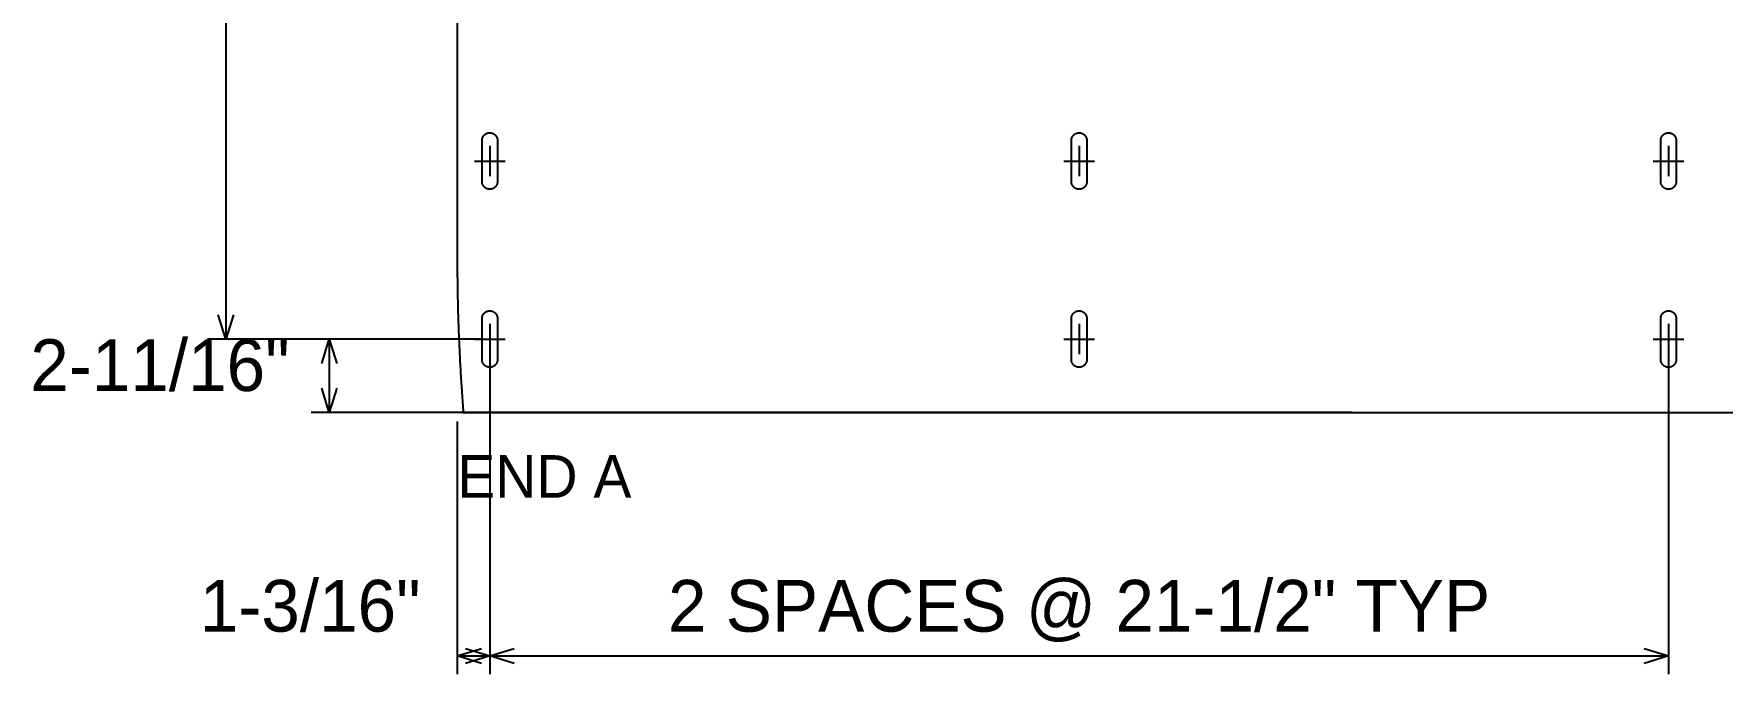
# Model space of a CAD drawing. Header units: inches. Extents: x 4 to 268, y 4 to 172.
# Drawn here: x 143.9 to 205.5, y 68.9 to 92.3 of the extents above; entities that cross this region are included whole.
import ezdxf
from ezdxf.enums import TextEntityAlignment as Align

# ---------------------------------------------------------------- set-up
doc = ezdxf.new("R2010")
doc.units = ezdxf.units.IN
doc.header["$MEASUREMENT"] = 0

msp = doc.modelspace()

# ---------------------------------------------------------------- linework, layer by layer
at = {"layer": 'ANNOTATION'}
for p, q in [((150.934, 133.111), (150.934, 81.111)), ((160.566, 88.167), (160.566, 87.056)), ((182.066, 88.167), (182.066, 87.056)), ((203.566, 88.167), (203.566, 87.056)), ((160.01, 87.611), (161.122, 87.611)), ((181.51, 87.611), (182.622, 87.611)), ((203.01, 87.611), (204.122, 87.611)), ((150.934, 81.111), (150.656, 82)), ((151.212, 82), (150.934, 81.111)), ((160.566, 81.667), (160.566, 80.556)), ((182.066, 81.667), (182.066, 80.556)), ((203.566, 81.667), (203.566, 80.556)), ((160.233, 81.111), (150.267, 81.111)), ((160.233, 81.111), (154.045, 81.111)), ((154.434, 80.222), (154.712, 81.111)), ((154.712, 81.111), (154.712, 78.43)), ((154.712, 81.111), (154.99, 80.222)), ((160.01, 81.111), (161.122, 81.111)), ((160.566, 80.778), (160.566, 68.874)), ((160.566, 80.778), (160.566, 68.874)), ((181.51, 81.111), (182.622, 81.111)), ((203.01, 81.111), (204.122, 81.111)), ((203.566, 80.778), (203.566, 68.874)), ((154.712, 78.43), (154.434, 79.318)), ((154.99, 79.318), (154.712, 78.43)), ((192, 78.43), (154.045, 78.43)), ((192.333, 78.43), (227.733, 78.43)), ((159.378, 78.096), (159.378, 68.874)), ((159.378, 69.541), (160.267, 69.819)), ((159.677, 69.819), (160.566, 69.541)), ((160.566, 69.541), (161.455, 69.819)), ((202.677, 69.819), (203.566, 69.541)), ((159.378, 69.541), (160.566, 69.541)), ((160.267, 69.263), (159.378, 69.541)), ((160.566, 69.541), (159.677, 69.263)), ((160.566, 69.541), (203.566, 69.541)), ((161.455, 69.263), (160.566, 69.541)), ((203.566, 69.541), (202.677, 69.263))]:
    msp.add_line(p, q, dxfattribs=at)
at = {"layer": 'OUTLINE'}
for p, q in [((159.378, 130.111), (159.378, 84.111)), ((160.285, 88.382), (160.286, 88.389)), ((160.285, 88.375), (160.285, 88.382)), ((160.285, 88.368), (160.285, 88.375)), ((160.285, 88.361), (160.285, 88.368)), ((160.285, 86.861), (160.285, 88.361)), ((160.286, 88.389), (160.287, 88.396)), ((160.287, 88.396), (160.288, 88.402)), ((160.288, 88.402), (160.289, 88.409)), ((160.289, 88.409), (160.29, 88.416)), ((160.29, 88.416), (160.292, 88.423)), ((160.292, 88.423), (160.293, 88.429)), ((160.293, 88.429), (160.295, 88.436)), ((160.295, 88.436), (160.297, 88.443)), ((160.297, 88.443), (160.299, 88.449)), ((160.299, 88.449), (160.301, 88.456)), ((160.301, 88.456), (160.304, 88.462)), ((160.304, 88.462), (160.306, 88.469)), ((160.306, 88.469), (160.309, 88.475)), ((160.309, 88.475), (160.312, 88.481)), ((160.312, 88.481), (160.315, 88.488)), ((160.315, 88.488), (160.318, 88.494)), ((160.318, 88.494), (160.321, 88.5)), ((160.321, 88.5), (160.325, 88.506)), ((160.325, 88.506), (160.328, 88.512)), ((160.328, 88.512), (160.332, 88.517)), ((160.332, 88.517), (160.336, 88.523)), ((160.336, 88.523), (160.34, 88.529)), ((160.34, 88.529), (160.344, 88.534)), ((160.344, 88.534), (160.349, 88.54)), ((160.349, 88.54), (160.353, 88.545)), ((160.353, 88.545), (160.358, 88.55)), ((160.358, 88.55), (160.362, 88.555)), ((160.362, 88.555), (160.367, 88.56)), ((160.367, 88.56), (160.372, 88.565)), ((160.372, 88.565), (160.377, 88.57)), ((160.377, 88.57), (160.382, 88.574)), ((160.382, 88.574), (160.388, 88.579)), ((160.388, 88.579), (160.393, 88.583)), ((160.393, 88.583), (160.398, 88.587)), ((160.398, 88.587), (160.404, 88.591)), ((160.404, 88.591), (160.41, 88.595)), ((160.41, 88.595), (160.416, 88.599)), ((160.416, 88.599), (160.421, 88.602)), ((160.421, 88.602), (160.427, 88.606)), ((160.427, 88.606), (160.433, 88.609)), ((160.433, 88.609), (160.44, 88.612)), ((160.44, 88.612), (160.446, 88.615)), ((160.446, 88.615), (160.452, 88.618)), ((160.452, 88.618), (160.458, 88.621)), ((160.458, 88.621), (160.465, 88.624)), ((160.465, 88.624), (160.471, 88.626)), ((160.471, 88.626), (160.478, 88.628)), ((160.478, 88.628), (160.484, 88.63)), ((160.484, 88.63), (160.491, 88.632)), ((160.491, 88.632), (160.498, 88.634)), ((160.498, 88.634), (160.504, 88.636)), ((160.504, 88.636), (160.511, 88.637)), ((160.511, 88.637), (160.518, 88.638)), ((160.518, 88.638), (160.525, 88.639)), ((160.525, 88.639), (160.532, 88.64)), ((160.532, 88.64), (160.538, 88.641)), ((160.538, 88.641), (160.545, 88.642)), ((160.545, 88.642), (160.552, 88.642)), ((160.552, 88.642), (160.559, 88.642)), ((160.559, 88.642), (160.566, 88.642)), ((160.566, 88.642), (160.573, 88.642)), ((160.573, 88.642), (160.58, 88.642)), ((160.58, 88.642), (160.587, 88.642)), ((160.587, 88.642), (160.594, 88.641)), ((160.594, 88.641), (160.6, 88.64)), ((160.6, 88.64), (160.607, 88.639)), ((160.607, 88.639), (160.614, 88.638)), ((160.614, 88.638), (160.621, 88.637)), ((160.621, 88.637), (160.628, 88.636)), ((160.628, 88.636), (160.634, 88.634)), ((160.634, 88.634), (160.641, 88.632)), ((160.641, 88.632), (160.648, 88.63)), ((160.648, 88.63), (160.654, 88.628)), ((160.654, 88.628), (160.661, 88.626)), ((160.661, 88.626), (160.667, 88.624)), ((160.667, 88.624), (160.674, 88.621)), ((160.674, 88.621), (160.68, 88.618)), ((160.68, 88.618), (160.686, 88.615)), ((160.686, 88.615), (160.692, 88.612)), ((160.692, 88.612), (160.699, 88.609)), ((160.699, 88.609), (160.705, 88.606)), ((160.705, 88.606), (160.711, 88.602)), ((160.711, 88.602), (160.716, 88.599)), ((160.716, 88.599), (160.722, 88.595)), ((160.722, 88.595), (160.728, 88.591)), ((160.728, 88.591), (160.734, 88.587)), ((160.734, 88.587), (160.739, 88.583)), ((160.739, 88.583), (160.744, 88.579)), ((160.744, 88.579), (160.75, 88.574)), ((160.75, 88.574), (160.755, 88.57)), ((160.755, 88.57), (160.76, 88.565)), ((160.76, 88.565), (160.765, 88.56)), ((160.765, 88.56), (160.77, 88.555)), ((160.77, 88.555), (160.774, 88.55)), ((160.774, 88.55), (160.779, 88.545)), ((160.779, 88.545), (160.783, 88.54)), ((160.783, 88.54), (160.788, 88.534)), ((160.788, 88.534), (160.792, 88.529)), ((160.792, 88.529), (160.796, 88.523)), ((160.796, 88.523), (160.8, 88.517)), ((160.8, 88.517), (160.804, 88.512)), ((160.804, 88.512), (160.807, 88.506)), ((160.807, 88.506), (160.811, 88.5)), ((160.811, 88.5), (160.814, 88.494)), ((160.814, 88.494), (160.817, 88.488)), ((160.817, 88.488), (160.82, 88.481)), ((160.82, 88.481), (160.823, 88.475)), ((160.823, 88.475), (160.826, 88.469)), ((160.826, 88.469), (160.828, 88.462)), ((160.828, 88.462), (160.831, 88.456)), ((160.831, 88.456), (160.833, 88.449)), ((160.833, 88.449), (160.835, 88.443)), ((160.835, 88.443), (160.837, 88.436)), ((160.837, 88.436), (160.839, 88.429)), ((160.839, 88.429), (160.84, 88.423)), ((160.84, 88.423), (160.842, 88.416)), ((160.842, 88.416), (160.843, 88.409)), ((160.843, 88.409), (160.844, 88.402)), ((160.844, 88.402), (160.845, 88.396)), ((160.845, 88.396), (160.846, 88.389)), ((160.846, 88.389), (160.846, 88.382)), ((160.846, 88.382), (160.847, 88.375)), ((160.847, 88.375), (160.847, 88.368)), ((160.847, 88.368), (160.847, 88.361)), ((160.847, 88.361), (160.847, 86.861)), ((181.785, 88.382), (181.786, 88.389)), ((181.785, 88.375), (181.785, 88.382)), ((181.785, 88.368), (181.785, 88.375)), ((181.785, 88.361), (181.785, 88.368)), ((181.785, 86.861), (181.785, 88.361)), ((181.786, 88.389), (181.787, 88.396)), ((181.787, 88.396), (181.788, 88.402)), ((181.788, 88.402), (181.789, 88.409)), ((181.789, 88.409), (181.79, 88.416)), ((181.79, 88.416), (181.792, 88.423)), ((181.792, 88.423), (181.793, 88.429)), ((181.793, 88.429), (181.795, 88.436)), ((181.795, 88.436), (181.797, 88.443)), ((181.797, 88.443), (181.799, 88.449)), ((181.799, 88.449), (181.801, 88.456)), ((181.801, 88.456), (181.804, 88.462)), ((181.804, 88.462), (181.806, 88.469)), ((181.806, 88.469), (181.809, 88.475)), ((181.809, 88.475), (181.812, 88.481)), ((181.812, 88.481), (181.815, 88.488)), ((181.815, 88.488), (181.818, 88.494)), ((181.818, 88.494), (181.821, 88.5)), ((181.821, 88.5), (181.825, 88.506)), ((181.825, 88.506), (181.828, 88.512)), ((181.828, 88.512), (181.832, 88.517)), ((181.832, 88.517), (181.836, 88.523)), ((181.836, 88.523), (181.84, 88.529)), ((181.84, 88.529), (181.844, 88.534)), ((181.844, 88.534), (181.849, 88.54)), ((181.849, 88.54), (181.853, 88.545)), ((181.853, 88.545), (181.858, 88.55)), ((181.858, 88.55), (181.862, 88.555)), ((181.862, 88.555), (181.867, 88.56)), ((181.867, 88.56), (181.872, 88.565)), ((181.872, 88.565), (181.877, 88.57)), ((181.877, 88.57), (181.882, 88.574)), ((181.882, 88.574), (181.888, 88.579)), ((181.888, 88.579), (181.893, 88.583)), ((181.893, 88.583), (181.898, 88.587)), ((181.898, 88.587), (181.904, 88.591)), ((181.904, 88.591), (181.91, 88.595)), ((181.91, 88.595), (181.916, 88.599)), ((181.916, 88.599), (181.921, 88.602)), ((181.921, 88.602), (181.927, 88.606)), ((181.927, 88.606), (181.933, 88.609)), ((181.933, 88.609), (181.94, 88.612)), ((181.94, 88.612), (181.946, 88.615)), ((181.946, 88.615), (181.952, 88.618)), ((181.952, 88.618), (181.958, 88.621)), ((181.958, 88.621), (181.965, 88.624)), ((181.965, 88.624), (181.971, 88.626)), ((181.971, 88.626), (181.978, 88.628)), ((181.978, 88.628), (181.984, 88.63)), ((181.984, 88.63), (181.991, 88.632)), ((181.991, 88.632), (181.998, 88.634)), ((181.998, 88.634), (182.004, 88.636)), ((182.004, 88.636), (182.011, 88.637)), ((182.011, 88.637), (182.018, 88.638)), ((182.018, 88.638), (182.025, 88.639)), ((182.025, 88.639), (182.032, 88.64)), ((182.032, 88.64), (182.038, 88.641)), ((182.038, 88.641), (182.045, 88.642)), ((182.045, 88.642), (182.052, 88.642)), ((182.052, 88.642), (182.059, 88.642)), ((182.059, 88.642), (182.066, 88.642)), ((182.066, 88.642), (182.073, 88.642)), ((182.073, 88.642), (182.08, 88.642)), ((182.08, 88.642), (182.087, 88.642)), ((182.087, 88.642), (182.094, 88.641)), ((182.094, 88.641), (182.1, 88.64)), ((182.1, 88.64), (182.107, 88.639)), ((182.107, 88.639), (182.114, 88.638)), ((182.114, 88.638), (182.121, 88.637)), ((182.121, 88.637), (182.128, 88.636)), ((182.128, 88.636), (182.134, 88.634)), ((182.134, 88.634), (182.141, 88.632)), ((182.141, 88.632), (182.148, 88.63)), ((182.148, 88.63), (182.154, 88.628)), ((182.154, 88.628), (182.161, 88.626)), ((182.161, 88.626), (182.167, 88.624)), ((182.167, 88.624), (182.174, 88.621)), ((182.174, 88.621), (182.18, 88.618)), ((182.18, 88.618), (182.186, 88.615)), ((182.186, 88.615), (182.192, 88.612)), ((182.192, 88.612), (182.199, 88.609)), ((182.199, 88.609), (182.205, 88.606)), ((182.205, 88.606), (182.211, 88.602)), ((182.211, 88.602), (182.216, 88.599)), ((182.216, 88.599), (182.222, 88.595)), ((182.222, 88.595), (182.228, 88.591)), ((182.228, 88.591), (182.234, 88.587)), ((182.234, 88.587), (182.239, 88.583)), ((182.239, 88.583), (182.244, 88.579)), ((182.244, 88.579), (182.25, 88.574)), ((182.25, 88.574), (182.255, 88.57)), ((182.255, 88.57), (182.26, 88.565)), ((182.26, 88.565), (182.265, 88.56)), ((182.265, 88.56), (182.27, 88.555)), ((182.27, 88.555), (182.274, 88.55)), ((182.274, 88.55), (182.279, 88.545)), ((182.279, 88.545), (182.283, 88.54)), ((182.283, 88.54), (182.288, 88.534)), ((182.288, 88.534), (182.292, 88.529)), ((182.292, 88.529), (182.296, 88.523)), ((182.296, 88.523), (182.3, 88.517)), ((182.3, 88.517), (182.304, 88.512)), ((182.304, 88.512), (182.307, 88.506)), ((182.307, 88.506), (182.311, 88.5)), ((182.311, 88.5), (182.314, 88.494)), ((182.314, 88.494), (182.317, 88.488)), ((182.317, 88.488), (182.32, 88.481)), ((182.32, 88.481), (182.323, 88.475)), ((182.323, 88.475), (182.326, 88.469)), ((182.326, 88.469), (182.328, 88.462)), ((182.328, 88.462), (182.331, 88.456)), ((182.331, 88.456), (182.333, 88.449)), ((182.333, 88.449), (182.335, 88.443)), ((182.335, 88.443), (182.337, 88.436)), ((182.337, 88.436), (182.339, 88.429)), ((182.339, 88.429), (182.34, 88.423)), ((182.34, 88.423), (182.342, 88.416)), ((182.342, 88.416), (182.343, 88.409)), ((182.343, 88.409), (182.344, 88.402)), ((182.344, 88.402), (182.345, 88.396)), ((182.345, 88.396), (182.346, 88.389)), ((182.346, 88.389), (182.346, 88.382)), ((182.346, 88.382), (182.347, 88.375)), ((182.347, 88.375), (182.347, 88.368)), ((182.347, 88.368), (182.347, 88.361)), ((182.347, 88.361), (182.347, 86.861)), ((203.285, 88.382), (203.286, 88.389)), ((203.285, 88.375), (203.285, 88.382)), ((203.285, 88.368), (203.285, 88.375)), ((203.285, 88.361), (203.285, 88.368)), ((203.285, 86.861), (203.285, 88.361)), ((203.286, 88.389), (203.287, 88.396)), ((203.287, 88.396), (203.288, 88.402)), ((203.288, 88.402), (203.289, 88.409)), ((203.289, 88.409), (203.29, 88.416)), ((203.29, 88.416), (203.292, 88.423)), ((203.292, 88.423), (203.293, 88.429)), ((203.293, 88.429), (203.295, 88.436)), ((203.295, 88.436), (203.297, 88.443)), ((203.297, 88.443), (203.299, 88.449)), ((203.299, 88.449), (203.301, 88.456)), ((203.301, 88.456), (203.304, 88.462)), ((203.304, 88.462), (203.306, 88.469)), ((203.306, 88.469), (203.309, 88.475)), ((203.309, 88.475), (203.312, 88.481)), ((203.312, 88.481), (203.315, 88.488)), ((203.315, 88.488), (203.318, 88.494)), ((203.318, 88.494), (203.321, 88.5)), ((203.321, 88.5), (203.325, 88.506)), ((203.325, 88.506), (203.328, 88.512)), ((203.328, 88.512), (203.332, 88.517)), ((203.332, 88.517), (203.336, 88.523)), ((203.336, 88.523), (203.34, 88.529)), ((203.34, 88.529), (203.344, 88.534)), ((203.344, 88.534), (203.349, 88.54)), ((203.349, 88.54), (203.353, 88.545)), ((203.353, 88.545), (203.358, 88.55)), ((203.358, 88.55), (203.362, 88.555)), ((203.362, 88.555), (203.367, 88.56)), ((203.367, 88.56), (203.372, 88.565)), ((203.372, 88.565), (203.377, 88.57)), ((203.377, 88.57), (203.382, 88.574)), ((203.382, 88.574), (203.388, 88.579)), ((203.388, 88.579), (203.393, 88.583)), ((203.393, 88.583), (203.398, 88.587)), ((203.398, 88.587), (203.404, 88.591)), ((203.404, 88.591), (203.41, 88.595)), ((203.41, 88.595), (203.416, 88.599)), ((203.416, 88.599), (203.421, 88.602)), ((203.421, 88.602), (203.427, 88.606)), ((203.427, 88.606), (203.433, 88.609)), ((203.433, 88.609), (203.44, 88.612)), ((203.44, 88.612), (203.446, 88.615)), ((203.446, 88.615), (203.452, 88.618)), ((203.452, 88.618), (203.458, 88.621)), ((203.458, 88.621), (203.465, 88.624)), ((203.465, 88.624), (203.471, 88.626)), ((203.471, 88.626), (203.478, 88.628)), ((203.478, 88.628), (203.484, 88.63)), ((203.484, 88.63), (203.491, 88.632)), ((203.491, 88.632), (203.498, 88.634)), ((203.498, 88.634), (203.504, 88.636)), ((203.504, 88.636), (203.511, 88.637)), ((203.511, 88.637), (203.518, 88.638)), ((203.518, 88.638), (203.525, 88.639)), ((203.525, 88.639), (203.532, 88.64)), ((203.532, 88.64), (203.538, 88.641)), ((203.538, 88.641), (203.545, 88.642)), ((203.545, 88.642), (203.552, 88.642)), ((203.552, 88.642), (203.559, 88.642)), ((203.559, 88.642), (203.566, 88.642)), ((203.566, 88.642), (203.573, 88.642)), ((203.573, 88.642), (203.58, 88.642)), ((203.58, 88.642), (203.587, 88.642)), ((203.587, 88.642), (203.594, 88.641)), ((203.594, 88.641), (203.6, 88.64)), ((203.6, 88.64), (203.607, 88.639)), ((203.607, 88.639), (203.614, 88.638)), ((203.614, 88.638), (203.621, 88.637)), ((203.621, 88.637), (203.628, 88.636)), ((203.628, 88.636), (203.634, 88.634)), ((203.634, 88.634), (203.641, 88.632)), ((203.641, 88.632), (203.648, 88.63)), ((203.648, 88.63), (203.654, 88.628)), ((203.654, 88.628), (203.661, 88.626)), ((203.661, 88.626), (203.667, 88.624)), ((203.667, 88.624), (203.674, 88.621)), ((203.674, 88.621), (203.68, 88.618)), ((203.68, 88.618), (203.686, 88.615)), ((203.686, 88.615), (203.692, 88.612)), ((203.692, 88.612), (203.699, 88.609)), ((203.699, 88.609), (203.705, 88.606)), ((203.705, 88.606), (203.711, 88.602)), ((203.711, 88.602), (203.716, 88.599)), ((203.716, 88.599), (203.722, 88.595)), ((203.722, 88.595), (203.728, 88.591)), ((203.728, 88.591), (203.734, 88.587)), ((203.734, 88.587), (203.739, 88.583)), ((203.739, 88.583), (203.744, 88.579)), ((203.744, 88.579), (203.75, 88.574)), ((203.75, 88.574), (203.755, 88.57)), ((203.755, 88.57), (203.76, 88.565)), ((203.76, 88.565), (203.765, 88.56)), ((203.765, 88.56), (203.77, 88.555)), ((203.77, 88.555), (203.774, 88.55)), ((203.774, 88.55), (203.779, 88.545)), ((203.779, 88.545), (203.783, 88.54)), ((203.783, 88.54), (203.788, 88.534)), ((203.788, 88.534), (203.792, 88.529)), ((203.792, 88.529), (203.796, 88.523)), ((203.796, 88.523), (203.8, 88.517)), ((203.8, 88.517), (203.804, 88.512)), ((203.804, 88.512), (203.807, 88.506)), ((203.807, 88.506), (203.811, 88.5)), ((203.811, 88.5), (203.814, 88.494)), ((203.814, 88.494), (203.817, 88.488)), ((203.817, 88.488), (203.82, 88.481)), ((203.82, 88.481), (203.823, 88.475)), ((203.823, 88.475), (203.826, 88.469)), ((203.826, 88.469), (203.828, 88.462)), ((203.828, 88.462), (203.831, 88.456)), ((203.831, 88.456), (203.833, 88.449)), ((203.833, 88.449), (203.835, 88.443)), ((203.835, 88.443), (203.837, 88.436)), ((203.837, 88.436), (203.839, 88.429)), ((203.839, 88.429), (203.84, 88.423)), ((203.84, 88.423), (203.842, 88.416)), ((203.842, 88.416), (203.843, 88.409)), ((203.843, 88.409), (203.844, 88.402)), ((203.844, 88.402), (203.845, 88.396)), ((203.845, 88.396), (203.846, 88.389)), ((203.846, 88.389), (203.846, 88.382)), ((203.846, 88.382), (203.847, 88.375)), ((203.847, 88.375), (203.847, 88.368)), ((203.847, 88.368), (203.847, 88.361)), ((203.847, 88.361), (203.847, 86.861)), ((160.285, 86.847), (160.285, 86.861)), ((160.847, 86.861), (160.847, 86.847)), ((181.785, 86.847), (181.785, 86.861)), ((182.347, 86.861), (182.347, 86.847)), ((203.285, 86.847), (203.285, 86.861)), ((203.847, 86.861), (203.847, 86.847)), ((160.286, 86.834), (160.285, 86.847)), ((160.288, 86.82), (160.286, 86.834)), ((160.29, 86.806), (160.288, 86.82)), ((160.293, 86.793), (160.29, 86.806)), ((160.297, 86.779), (160.293, 86.793)), ((160.301, 86.766), (160.297, 86.779)), ((160.306, 86.753), (160.301, 86.766)), ((160.312, 86.741), (160.306, 86.753)), ((160.318, 86.729), (160.312, 86.741)), ((160.325, 86.717), (160.318, 86.729)), ((160.332, 86.705), (160.325, 86.717)), ((160.34, 86.694), (160.332, 86.705)), ((160.349, 86.683), (160.34, 86.694)), ((160.358, 86.672), (160.349, 86.683)), ((160.367, 86.662), (160.358, 86.672)), ((160.377, 86.653), (160.367, 86.662)), ((160.388, 86.644), (160.377, 86.653)), ((160.398, 86.635), (160.388, 86.644)), ((160.41, 86.627), (160.398, 86.635)), ((160.421, 86.62), (160.41, 86.627)), ((160.433, 86.613), (160.421, 86.62)), ((160.446, 86.607), (160.433, 86.613)), ((160.458, 86.601), (160.446, 86.607)), ((160.471, 86.596), (160.458, 86.601)), ((160.484, 86.592), (160.471, 86.596)), ((160.498, 86.588), (160.484, 86.592)), ((160.511, 86.585), (160.498, 86.588)), ((160.525, 86.583), (160.511, 86.585)), ((160.538, 86.581), (160.525, 86.583)), ((160.552, 86.58), (160.538, 86.581)), ((160.566, 86.58), (160.552, 86.58)), ((160.58, 86.58), (160.566, 86.58)), ((160.594, 86.581), (160.58, 86.58)), ((160.607, 86.583), (160.594, 86.581)), ((160.621, 86.585), (160.607, 86.583)), ((160.634, 86.588), (160.621, 86.585)), ((160.648, 86.592), (160.634, 86.588)), ((160.661, 86.596), (160.648, 86.592)), ((160.674, 86.601), (160.661, 86.596)), ((160.686, 86.607), (160.674, 86.601)), ((160.699, 86.613), (160.686, 86.607)), ((160.711, 86.62), (160.699, 86.613)), ((160.722, 86.627), (160.711, 86.62)), ((160.734, 86.635), (160.722, 86.627)), ((160.744, 86.644), (160.734, 86.635)), ((160.755, 86.653), (160.744, 86.644)), ((160.765, 86.662), (160.755, 86.653)), ((160.774, 86.672), (160.765, 86.662)), ((160.783, 86.683), (160.774, 86.672)), ((160.792, 86.694), (160.783, 86.683)), ((160.8, 86.705), (160.792, 86.694)), ((160.807, 86.717), (160.8, 86.705)), ((160.814, 86.729), (160.807, 86.717)), ((160.82, 86.741), (160.814, 86.729)), ((160.826, 86.753), (160.82, 86.741)), ((160.831, 86.766), (160.826, 86.753)), ((160.835, 86.779), (160.831, 86.766)), ((160.839, 86.793), (160.835, 86.779)), ((160.842, 86.806), (160.839, 86.793)), ((160.844, 86.82), (160.842, 86.806)), ((160.846, 86.834), (160.844, 86.82)), ((160.847, 86.847), (160.846, 86.834)), ((181.786, 86.834), (181.785, 86.847)), ((181.788, 86.82), (181.786, 86.834)), ((181.79, 86.806), (181.788, 86.82)), ((181.793, 86.793), (181.79, 86.806)), ((181.797, 86.779), (181.793, 86.793)), ((181.801, 86.766), (181.797, 86.779)), ((181.806, 86.753), (181.801, 86.766)), ((181.812, 86.741), (181.806, 86.753)), ((181.818, 86.729), (181.812, 86.741)), ((181.825, 86.717), (181.818, 86.729)), ((181.832, 86.705), (181.825, 86.717)), ((181.84, 86.694), (181.832, 86.705)), ((181.849, 86.683), (181.84, 86.694)), ((181.858, 86.672), (181.849, 86.683)), ((181.867, 86.662), (181.858, 86.672)), ((181.877, 86.653), (181.867, 86.662)), ((181.888, 86.644), (181.877, 86.653)), ((181.898, 86.635), (181.888, 86.644)), ((181.91, 86.627), (181.898, 86.635)), ((181.921, 86.62), (181.91, 86.627)), ((181.933, 86.613), (181.921, 86.62)), ((181.946, 86.607), (181.933, 86.613)), ((181.958, 86.601), (181.946, 86.607)), ((181.971, 86.596), (181.958, 86.601)), ((181.984, 86.592), (181.971, 86.596)), ((181.998, 86.588), (181.984, 86.592)), ((182.011, 86.585), (181.998, 86.588)), ((182.025, 86.583), (182.011, 86.585)), ((182.038, 86.581), (182.025, 86.583)), ((182.052, 86.58), (182.038, 86.581)), ((182.066, 86.58), (182.052, 86.58)), ((182.08, 86.58), (182.066, 86.58)), ((182.094, 86.581), (182.08, 86.58)), ((182.107, 86.583), (182.094, 86.581)), ((182.121, 86.585), (182.107, 86.583)), ((182.134, 86.588), (182.121, 86.585)), ((182.148, 86.592), (182.134, 86.588)), ((182.161, 86.596), (182.148, 86.592)), ((182.174, 86.601), (182.161, 86.596)), ((182.186, 86.607), (182.174, 86.601)), ((182.199, 86.613), (182.186, 86.607)), ((182.211, 86.62), (182.199, 86.613)), ((182.222, 86.627), (182.211, 86.62)), ((182.234, 86.635), (182.222, 86.627)), ((182.244, 86.644), (182.234, 86.635)), ((182.255, 86.653), (182.244, 86.644)), ((182.265, 86.662), (182.255, 86.653)), ((182.274, 86.672), (182.265, 86.662)), ((182.283, 86.683), (182.274, 86.672)), ((182.292, 86.694), (182.283, 86.683)), ((182.3, 86.705), (182.292, 86.694)), ((182.307, 86.717), (182.3, 86.705)), ((182.314, 86.729), (182.307, 86.717)), ((182.32, 86.741), (182.314, 86.729)), ((182.326, 86.753), (182.32, 86.741)), ((182.331, 86.766), (182.326, 86.753)), ((182.335, 86.779), (182.331, 86.766)), ((182.339, 86.793), (182.335, 86.779)), ((182.342, 86.806), (182.339, 86.793)), ((182.344, 86.82), (182.342, 86.806)), ((182.346, 86.834), (182.344, 86.82)), ((182.347, 86.847), (182.346, 86.834)), ((203.286, 86.834), (203.285, 86.847)), ((203.288, 86.82), (203.286, 86.834)), ((203.29, 86.806), (203.288, 86.82)), ((203.293, 86.793), (203.29, 86.806)), ((203.297, 86.779), (203.293, 86.793)), ((203.301, 86.766), (203.297, 86.779)), ((203.306, 86.753), (203.301, 86.766)), ((203.312, 86.741), (203.306, 86.753)), ((203.318, 86.729), (203.312, 86.741)), ((203.325, 86.717), (203.318, 86.729)), ((203.332, 86.705), (203.325, 86.717)), ((203.34, 86.694), (203.332, 86.705)), ((203.349, 86.683), (203.34, 86.694)), ((203.358, 86.672), (203.349, 86.683)), ((203.367, 86.662), (203.358, 86.672)), ((203.377, 86.653), (203.367, 86.662)), ((203.388, 86.644), (203.377, 86.653)), ((203.398, 86.635), (203.388, 86.644)), ((203.41, 86.627), (203.398, 86.635)), ((203.421, 86.62), (203.41, 86.627)), ((203.433, 86.613), (203.421, 86.62)), ((203.446, 86.607), (203.433, 86.613)), ((203.458, 86.601), (203.446, 86.607)), ((203.471, 86.596), (203.458, 86.601)), ((203.484, 86.592), (203.471, 86.596)), ((203.498, 86.588), (203.484, 86.592)), ((203.511, 86.585), (203.498, 86.588)), ((203.525, 86.583), (203.511, 86.585)), ((203.538, 86.581), (203.525, 86.583)), ((203.552, 86.58), (203.538, 86.581)), ((203.566, 86.58), (203.552, 86.58)), ((203.58, 86.58), (203.566, 86.58)), ((203.594, 86.581), (203.58, 86.58)), ((203.607, 86.583), (203.594, 86.581)), ((203.621, 86.585), (203.607, 86.583)), ((203.634, 86.588), (203.621, 86.585)), ((203.648, 86.592), (203.634, 86.588)), ((203.661, 86.596), (203.648, 86.592)), ((203.674, 86.601), (203.661, 86.596)), ((203.686, 86.607), (203.674, 86.601)), ((203.699, 86.613), (203.686, 86.607)), ((203.711, 86.62), (203.699, 86.613)), ((203.722, 86.627), (203.711, 86.62)), ((203.734, 86.635), (203.722, 86.627)), ((203.744, 86.644), (203.734, 86.635)), ((203.755, 86.653), (203.744, 86.644)), ((203.765, 86.662), (203.755, 86.653)), ((203.774, 86.672), (203.765, 86.662)), ((203.783, 86.683), (203.774, 86.672)), ((203.792, 86.694), (203.783, 86.683)), ((203.8, 86.705), (203.792, 86.694)), ((203.807, 86.717), (203.8, 86.705)), ((203.814, 86.729), (203.807, 86.717)), ((203.82, 86.741), (203.814, 86.729)), ((203.826, 86.753), (203.82, 86.741)), ((203.831, 86.766), (203.826, 86.753)), ((203.835, 86.779), (203.831, 86.766)), ((203.839, 86.793), (203.835, 86.779)), ((203.842, 86.806), (203.839, 86.793)), ((203.844, 86.82), (203.842, 86.806)), ((203.846, 86.834), (203.844, 86.82)), ((203.847, 86.847), (203.846, 86.834)), ((159.378, 84.111), (159.379, 84.022)), ((159.379, 84.022), (159.379, 83.933)), ((159.379, 83.933), (159.379, 83.845)), ((159.379, 83.845), (159.379, 83.756)), ((159.379, 83.756), (159.38, 83.667)), ((159.38, 83.667), (159.38, 83.578)), ((159.38, 83.578), (159.381, 83.489)), ((159.381, 83.489), (159.382, 83.4)), ((159.382, 83.4), (159.383, 83.311)), ((159.383, 83.311), (159.384, 83.223)), ((159.384, 83.223), (159.385, 83.134)), ((159.385, 83.134), (159.386, 83.045)), ((159.386, 83.045), (159.388, 82.956)), ((159.388, 82.956), (159.389, 82.867)), ((159.389, 82.867), (159.391, 82.778)), ((159.391, 82.778), (159.392, 82.689)), ((159.392, 82.689), (159.394, 82.601)), ((159.394, 82.601), (159.396, 82.512)), ((159.396, 82.512), (159.398, 82.423)), ((159.398, 82.423), (159.4, 82.334)), ((159.4, 82.334), (159.402, 82.245)), ((159.402, 82.245), (159.405, 82.156)), ((159.405, 82.156), (159.407, 82.068)), ((159.407, 82.068), (159.41, 81.979)), ((159.41, 81.979), (159.412, 81.89)), ((160.292, 81.923), (160.293, 81.929)), ((160.293, 81.929), (160.295, 81.936)), ((160.295, 81.936), (160.297, 81.943)), ((160.297, 81.943), (160.299, 81.949)), ((160.299, 81.949), (160.301, 81.956)), ((160.301, 81.956), (160.304, 81.962)), ((160.304, 81.962), (160.306, 81.969)), ((160.306, 81.969), (160.309, 81.975)), ((160.309, 81.975), (160.312, 81.981)), ((160.312, 81.981), (160.315, 81.988)), ((160.315, 81.988), (160.318, 81.994)), ((160.318, 81.994), (160.321, 82)), ((160.321, 82), (160.325, 82.006)), ((160.325, 82.006), (160.328, 82.012)), ((160.328, 82.012), (160.332, 82.017)), ((160.332, 82.017), (160.336, 82.023)), ((160.336, 82.023), (160.34, 82.029)), ((160.34, 82.029), (160.344, 82.034)), ((160.344, 82.034), (160.349, 82.04)), ((160.349, 82.04), (160.353, 82.045)), ((160.353, 82.045), (160.358, 82.05)), ((160.358, 82.05), (160.362, 82.055)), ((160.362, 82.055), (160.367, 82.06)), ((160.367, 82.06), (160.372, 82.065)), ((160.372, 82.065), (160.377, 82.07)), ((160.377, 82.07), (160.382, 82.074)), ((160.382, 82.074), (160.388, 82.079)), ((160.388, 82.079), (160.393, 82.083)), ((160.393, 82.083), (160.398, 82.087)), ((160.398, 82.087), (160.404, 82.091)), ((160.404, 82.091), (160.41, 82.095)), ((160.41, 82.095), (160.416, 82.099)), ((160.416, 82.099), (160.421, 82.102)), ((160.421, 82.102), (160.427, 82.106)), ((160.427, 82.106), (160.433, 82.109)), ((160.433, 82.109), (160.44, 82.112)), ((160.44, 82.112), (160.446, 82.115)), ((160.446, 82.115), (160.452, 82.118)), ((160.452, 82.118), (160.458, 82.121)), ((160.458, 82.121), (160.465, 82.124)), ((160.465, 82.124), (160.471, 82.126)), ((160.471, 82.126), (160.478, 82.128)), ((160.478, 82.128), (160.484, 82.13)), ((160.484, 82.13), (160.491, 82.132)), ((160.491, 82.132), (160.498, 82.134)), ((160.498, 82.134), (160.504, 82.136)), ((160.504, 82.136), (160.511, 82.137)), ((160.511, 82.137), (160.518, 82.138)), ((160.518, 82.138), (160.525, 82.139)), ((160.525, 82.139), (160.532, 82.14)), ((160.532, 82.14), (160.538, 82.141)), ((160.538, 82.141), (160.545, 82.142)), ((160.545, 82.142), (160.552, 82.142)), ((160.552, 82.142), (160.559, 82.142)), ((160.559, 82.142), (160.566, 82.142)), ((160.566, 82.142), (160.573, 82.142)), ((160.573, 82.142), (160.58, 82.142)), ((160.58, 82.142), (160.587, 82.142)), ((160.587, 82.142), (160.594, 82.141)), ((160.594, 82.141), (160.6, 82.14)), ((160.6, 82.14), (160.607, 82.139)), ((160.607, 82.139), (160.614, 82.138)), ((160.614, 82.138), (160.621, 82.137)), ((160.621, 82.137), (160.628, 82.136)), ((160.628, 82.136), (160.634, 82.134)), ((160.634, 82.134), (160.641, 82.132)), ((160.641, 82.132), (160.648, 82.13)), ((160.648, 82.13), (160.654, 82.128)), ((160.654, 82.128), (160.661, 82.126)), ((160.661, 82.126), (160.667, 82.124)), ((160.667, 82.124), (160.674, 82.121)), ((160.674, 82.121), (160.68, 82.118)), ((160.68, 82.118), (160.686, 82.115)), ((160.686, 82.115), (160.692, 82.112)), ((160.692, 82.112), (160.699, 82.109)), ((160.699, 82.109), (160.705, 82.106)), ((160.705, 82.106), (160.711, 82.102)), ((160.711, 82.102), (160.716, 82.099)), ((160.716, 82.099), (160.722, 82.095)), ((160.722, 82.095), (160.728, 82.091)), ((160.728, 82.091), (160.734, 82.087)), ((160.734, 82.087), (160.739, 82.083)), ((160.739, 82.083), (160.744, 82.079)), ((160.744, 82.079), (160.75, 82.074)), ((160.75, 82.074), (160.755, 82.07)), ((160.755, 82.07), (160.76, 82.065)), ((160.76, 82.065), (160.765, 82.06)), ((160.765, 82.06), (160.77, 82.055)), ((160.77, 82.055), (160.774, 82.05)), ((160.774, 82.05), (160.779, 82.045)), ((160.779, 82.045), (160.783, 82.04)), ((160.783, 82.04), (160.788, 82.034)), ((160.788, 82.034), (160.792, 82.029)), ((160.792, 82.029), (160.796, 82.023)), ((160.796, 82.023), (160.8, 82.017)), ((160.8, 82.017), (160.804, 82.012)), ((160.804, 82.012), (160.807, 82.006)), ((160.807, 82.006), (160.811, 82)), ((160.811, 82), (160.814, 81.994)), ((160.814, 81.994), (160.817, 81.988)), ((160.817, 81.988), (160.82, 81.981)), ((160.82, 81.981), (160.823, 81.975)), ((160.823, 81.975), (160.826, 81.969)), ((160.826, 81.969), (160.828, 81.962)), ((160.828, 81.962), (160.831, 81.956)), ((160.831, 81.956), (160.833, 81.949)), ((160.833, 81.949), (160.835, 81.943)), ((160.835, 81.943), (160.837, 81.936)), ((160.837, 81.936), (160.839, 81.929)), ((160.839, 81.929), (160.84, 81.923)), ((181.792, 81.923), (181.793, 81.929)), ((181.793, 81.929), (181.795, 81.936)), ((181.795, 81.936), (181.797, 81.943)), ((181.797, 81.943), (181.799, 81.949)), ((181.799, 81.949), (181.801, 81.956)), ((181.801, 81.956), (181.804, 81.962)), ((181.804, 81.962), (181.806, 81.969)), ((181.806, 81.969), (181.809, 81.975)), ((181.809, 81.975), (181.812, 81.981)), ((181.812, 81.981), (181.815, 81.988)), ((181.815, 81.988), (181.818, 81.994)), ((181.818, 81.994), (181.821, 82)), ((181.821, 82), (181.825, 82.006)), ((181.825, 82.006), (181.828, 82.012)), ((181.828, 82.012), (181.832, 82.017)), ((181.832, 82.017), (181.836, 82.023)), ((181.836, 82.023), (181.84, 82.029)), ((181.84, 82.029), (181.844, 82.034)), ((181.844, 82.034), (181.849, 82.04)), ((181.849, 82.04), (181.853, 82.045)), ((181.853, 82.045), (181.858, 82.05)), ((181.858, 82.05), (181.862, 82.055)), ((181.862, 82.055), (181.867, 82.06)), ((181.867, 82.06), (181.872, 82.065)), ((181.872, 82.065), (181.877, 82.07)), ((181.877, 82.07), (181.882, 82.074)), ((181.882, 82.074), (181.888, 82.079)), ((181.888, 82.079), (181.893, 82.083)), ((181.893, 82.083), (181.898, 82.087)), ((181.898, 82.087), (181.904, 82.091)), ((181.904, 82.091), (181.91, 82.095)), ((181.91, 82.095), (181.916, 82.099)), ((181.916, 82.099), (181.921, 82.102)), ((181.921, 82.102), (181.927, 82.106)), ((181.927, 82.106), (181.933, 82.109)), ((181.933, 82.109), (181.94, 82.112)), ((181.94, 82.112), (181.946, 82.115)), ((181.946, 82.115), (181.952, 82.118)), ((181.952, 82.118), (181.958, 82.121)), ((181.958, 82.121), (181.965, 82.124)), ((181.965, 82.124), (181.971, 82.126)), ((181.971, 82.126), (181.978, 82.128)), ((181.978, 82.128), (181.984, 82.13)), ((181.984, 82.13), (181.991, 82.132)), ((181.991, 82.132), (181.998, 82.134)), ((181.998, 82.134), (182.004, 82.136)), ((182.004, 82.136), (182.011, 82.137)), ((182.011, 82.137), (182.018, 82.138)), ((182.018, 82.138), (182.025, 82.139)), ((182.025, 82.139), (182.032, 82.14)), ((182.032, 82.14), (182.038, 82.141)), ((182.038, 82.141), (182.045, 82.142)), ((182.045, 82.142), (182.052, 82.142)), ((182.052, 82.142), (182.059, 82.142)), ((182.059, 82.142), (182.066, 82.142)), ((182.066, 82.142), (182.073, 82.142)), ((182.073, 82.142), (182.08, 82.142)), ((182.08, 82.142), (182.087, 82.142)), ((182.087, 82.142), (182.094, 82.141)), ((182.094, 82.141), (182.1, 82.14)), ((182.1, 82.14), (182.107, 82.139)), ((182.107, 82.139), (182.114, 82.138)), ((182.114, 82.138), (182.121, 82.137)), ((182.121, 82.137), (182.128, 82.136)), ((182.128, 82.136), (182.134, 82.134)), ((182.134, 82.134), (182.141, 82.132)), ((182.141, 82.132), (182.148, 82.13)), ((182.148, 82.13), (182.154, 82.128)), ((182.154, 82.128), (182.161, 82.126)), ((182.161, 82.126), (182.167, 82.124)), ((182.167, 82.124), (182.174, 82.121)), ((182.174, 82.121), (182.18, 82.118)), ((182.18, 82.118), (182.186, 82.115)), ((182.186, 82.115), (182.192, 82.112)), ((182.192, 82.112), (182.199, 82.109)), ((182.199, 82.109), (182.205, 82.106)), ((182.205, 82.106), (182.211, 82.102)), ((182.211, 82.102), (182.216, 82.099)), ((182.216, 82.099), (182.222, 82.095)), ((182.222, 82.095), (182.228, 82.091)), ((182.228, 82.091), (182.234, 82.087)), ((182.234, 82.087), (182.239, 82.083)), ((182.239, 82.083), (182.244, 82.079)), ((182.244, 82.079), (182.25, 82.074)), ((182.25, 82.074), (182.255, 82.07)), ((182.255, 82.07), (182.26, 82.065)), ((182.26, 82.065), (182.265, 82.06)), ((182.265, 82.06), (182.27, 82.055)), ((182.27, 82.055), (182.274, 82.05)), ((182.274, 82.05), (182.279, 82.045)), ((182.279, 82.045), (182.283, 82.04)), ((182.283, 82.04), (182.288, 82.034)), ((182.288, 82.034), (182.292, 82.029)), ((182.292, 82.029), (182.296, 82.023)), ((182.296, 82.023), (182.3, 82.017)), ((182.3, 82.017), (182.304, 82.012)), ((182.304, 82.012), (182.307, 82.006)), ((182.307, 82.006), (182.311, 82)), ((182.311, 82), (182.314, 81.994)), ((182.314, 81.994), (182.317, 81.988)), ((182.317, 81.988), (182.32, 81.981)), ((182.32, 81.981), (182.323, 81.975)), ((182.323, 81.975), (182.326, 81.969)), ((182.326, 81.969), (182.328, 81.962)), ((182.328, 81.962), (182.331, 81.956)), ((182.331, 81.956), (182.333, 81.949)), ((182.333, 81.949), (182.335, 81.943)), ((182.335, 81.943), (182.337, 81.936)), ((182.337, 81.936), (182.339, 81.929)), ((182.339, 81.929), (182.34, 81.923)), ((203.292, 81.923), (203.293, 81.929)), ((203.293, 81.929), (203.295, 81.936)), ((203.295, 81.936), (203.297, 81.943)), ((203.297, 81.943), (203.299, 81.949)), ((203.299, 81.949), (203.301, 81.956)), ((203.301, 81.956), (203.304, 81.962)), ((203.304, 81.962), (203.306, 81.969)), ((203.306, 81.969), (203.309, 81.975)), ((203.309, 81.975), (203.312, 81.981)), ((203.312, 81.981), (203.315, 81.988)), ((203.315, 81.988), (203.318, 81.994)), ((203.318, 81.994), (203.321, 82)), ((203.321, 82), (203.325, 82.006)), ((203.325, 82.006), (203.328, 82.012)), ((203.328, 82.012), (203.332, 82.017)), ((203.332, 82.017), (203.336, 82.023)), ((203.336, 82.023), (203.34, 82.029)), ((203.34, 82.029), (203.344, 82.034)), ((203.344, 82.034), (203.349, 82.04)), ((203.349, 82.04), (203.353, 82.045)), ((203.353, 82.045), (203.358, 82.05)), ((203.358, 82.05), (203.362, 82.055)), ((203.362, 82.055), (203.367, 82.06)), ((203.367, 82.06), (203.372, 82.065)), ((203.372, 82.065), (203.377, 82.07)), ((203.377, 82.07), (203.382, 82.074)), ((203.382, 82.074), (203.388, 82.079)), ((203.388, 82.079), (203.393, 82.083)), ((203.393, 82.083), (203.398, 82.087)), ((203.398, 82.087), (203.404, 82.091)), ((203.404, 82.091), (203.41, 82.095)), ((203.41, 82.095), (203.416, 82.099)), ((203.416, 82.099), (203.421, 82.102)), ((203.421, 82.102), (203.427, 82.106)), ((203.427, 82.106), (203.433, 82.109)), ((203.433, 82.109), (203.44, 82.112)), ((203.44, 82.112), (203.446, 82.115)), ((203.446, 82.115), (203.452, 82.118)), ((203.452, 82.118), (203.458, 82.121)), ((203.458, 82.121), (203.465, 82.124)), ((203.465, 82.124), (203.471, 82.126)), ((203.471, 82.126), (203.478, 82.128)), ((203.478, 82.128), (203.484, 82.13)), ((203.484, 82.13), (203.491, 82.132)), ((203.491, 82.132), (203.498, 82.134)), ((203.498, 82.134), (203.504, 82.136)), ((203.504, 82.136), (203.511, 82.137)), ((203.511, 82.137), (203.518, 82.138)), ((203.518, 82.138), (203.525, 82.139)), ((203.525, 82.139), (203.532, 82.14)), ((203.532, 82.14), (203.538, 82.141)), ((203.538, 82.141), (203.545, 82.142)), ((203.545, 82.142), (203.552, 82.142)), ((203.552, 82.142), (203.559, 82.142)), ((203.559, 82.142), (203.566, 82.142)), ((203.566, 82.142), (203.573, 82.142)), ((203.573, 82.142), (203.58, 82.142)), ((203.58, 82.142), (203.587, 82.142)), ((203.587, 82.142), (203.594, 82.141)), ((203.594, 82.141), (203.6, 82.14)), ((203.6, 82.14), (203.607, 82.139)), ((203.607, 82.139), (203.614, 82.138)), ((203.614, 82.138), (203.621, 82.137)), ((203.621, 82.137), (203.628, 82.136)), ((203.628, 82.136), (203.634, 82.134)), ((203.634, 82.134), (203.641, 82.132)), ((203.641, 82.132), (203.648, 82.13)), ((203.648, 82.13), (203.654, 82.128)), ((203.654, 82.128), (203.661, 82.126)), ((203.661, 82.126), (203.667, 82.124)), ((203.667, 82.124), (203.674, 82.121)), ((203.674, 82.121), (203.68, 82.118)), ((203.68, 82.118), (203.686, 82.115)), ((203.686, 82.115), (203.692, 82.112)), ((203.692, 82.112), (203.699, 82.109)), ((203.699, 82.109), (203.705, 82.106)), ((203.705, 82.106), (203.711, 82.102)), ((203.711, 82.102), (203.716, 82.099)), ((203.716, 82.099), (203.722, 82.095)), ((203.722, 82.095), (203.728, 82.091)), ((203.728, 82.091), (203.734, 82.087)), ((203.734, 82.087), (203.739, 82.083)), ((203.739, 82.083), (203.744, 82.079)), ((203.744, 82.079), (203.75, 82.074)), ((203.75, 82.074), (203.755, 82.07)), ((203.755, 82.07), (203.76, 82.065)), ((203.76, 82.065), (203.765, 82.06)), ((203.765, 82.06), (203.77, 82.055)), ((203.77, 82.055), (203.774, 82.05)), ((203.774, 82.05), (203.779, 82.045)), ((203.779, 82.045), (203.783, 82.04)), ((203.783, 82.04), (203.788, 82.034)), ((203.788, 82.034), (203.792, 82.029)), ((203.792, 82.029), (203.796, 82.023)), ((203.796, 82.023), (203.8, 82.017)), ((203.8, 82.017), (203.804, 82.012)), ((203.804, 82.012), (203.807, 82.006)), ((203.807, 82.006), (203.811, 82)), ((203.811, 82), (203.814, 81.994)), ((203.814, 81.994), (203.817, 81.988)), ((203.817, 81.988), (203.82, 81.981)), ((203.82, 81.981), (203.823, 81.975)), ((203.823, 81.975), (203.826, 81.969)), ((203.826, 81.969), (203.828, 81.962)), ((203.828, 81.962), (203.831, 81.956)), ((203.831, 81.956), (203.833, 81.949)), ((203.833, 81.949), (203.835, 81.943)), ((203.835, 81.943), (203.837, 81.936)), ((203.837, 81.936), (203.839, 81.929)), ((203.839, 81.929), (203.84, 81.923)), ((159.412, 81.89), (159.415, 81.801)), ((159.415, 81.801), (159.418, 81.712)), ((159.418, 81.712), (159.421, 81.623)), ((159.421, 81.623), (159.424, 81.535)), ((159.424, 81.535), (159.427, 81.446)), ((159.427, 81.446), (159.43, 81.357)), ((159.43, 81.357), (159.434, 81.268)), ((160.285, 81.882), (160.286, 81.889)), ((160.285, 81.875), (160.285, 81.882)), ((160.285, 81.868), (160.285, 81.875)), ((160.285, 81.861), (160.285, 81.868)), ((160.285, 80.361), (160.285, 81.861)), ((160.286, 81.889), (160.287, 81.896)), ((160.287, 81.896), (160.288, 81.902)), ((160.288, 81.902), (160.289, 81.909)), ((160.289, 81.909), (160.29, 81.916)), ((160.29, 81.916), (160.292, 81.923)), ((160.84, 81.923), (160.842, 81.916)), ((160.842, 81.916), (160.843, 81.909)), ((160.843, 81.909), (160.844, 81.902)), ((160.844, 81.902), (160.845, 81.896)), ((160.845, 81.896), (160.846, 81.889)), ((160.846, 81.889), (160.846, 81.882)), ((160.846, 81.882), (160.847, 81.875)), ((160.847, 81.875), (160.847, 81.868)), ((160.847, 81.868), (160.847, 81.861)), ((160.847, 81.861), (160.847, 80.361)), ((181.785, 81.882), (181.786, 81.889)), ((181.785, 81.875), (181.785, 81.882)), ((181.785, 81.868), (181.785, 81.875)), ((181.785, 81.861), (181.785, 81.868)), ((181.785, 80.361), (181.785, 81.861)), ((181.786, 81.889), (181.787, 81.896)), ((181.787, 81.896), (181.788, 81.902)), ((181.788, 81.902), (181.789, 81.909)), ((181.789, 81.909), (181.79, 81.916)), ((181.79, 81.916), (181.792, 81.923)), ((182.34, 81.923), (182.342, 81.916)), ((182.342, 81.916), (182.343, 81.909)), ((182.343, 81.909), (182.344, 81.902)), ((182.344, 81.902), (182.345, 81.896)), ((182.345, 81.896), (182.346, 81.889)), ((182.346, 81.889), (182.346, 81.882)), ((182.346, 81.882), (182.347, 81.875)), ((182.347, 81.875), (182.347, 81.868)), ((182.347, 81.868), (182.347, 81.861)), ((182.347, 81.861), (182.347, 80.361)), ((203.285, 81.882), (203.286, 81.889)), ((203.285, 81.875), (203.285, 81.882)), ((203.285, 81.868), (203.285, 81.875)), ((203.285, 81.861), (203.285, 81.868)), ((203.285, 80.361), (203.285, 81.861)), ((203.286, 81.889), (203.287, 81.896)), ((203.287, 81.896), (203.288, 81.902)), ((203.288, 81.902), (203.289, 81.909)), ((203.289, 81.909), (203.29, 81.916)), ((203.29, 81.916), (203.292, 81.923)), ((203.84, 81.923), (203.842, 81.916)), ((203.842, 81.916), (203.843, 81.909)), ((203.843, 81.909), (203.844, 81.902)), ((203.844, 81.902), (203.845, 81.896)), ((203.845, 81.896), (203.846, 81.889)), ((203.846, 81.889), (203.846, 81.882)), ((203.846, 81.882), (203.847, 81.875)), ((203.847, 81.875), (203.847, 81.868)), ((203.847, 81.868), (203.847, 81.861)), ((203.847, 81.861), (203.847, 80.361)), ((159.434, 81.268), (159.437, 81.179)), ((159.437, 81.179), (159.441, 81.091)), ((159.441, 81.091), (159.445, 81.002)), ((159.445, 81.002), (159.449, 80.913)), ((159.449, 80.913), (159.453, 80.824)), ((159.453, 80.824), (159.457, 80.736)), ((159.457, 80.736), (159.461, 80.647)), ((159.461, 80.647), (159.465, 80.558)), ((159.465, 80.558), (159.469, 80.469)), ((159.469, 80.469), (159.474, 80.38)), ((159.474, 80.38), (159.478, 80.292)), ((159.478, 80.292), (159.483, 80.203)), ((159.483, 80.203), (159.488, 80.114)), ((159.488, 80.114), (159.493, 80.026)), ((160.285, 80.347), (160.285, 80.361)), ((160.286, 80.334), (160.285, 80.347)), ((160.288, 80.32), (160.286, 80.334)), ((160.29, 80.306), (160.288, 80.32)), ((160.293, 80.293), (160.29, 80.306)), ((160.297, 80.279), (160.293, 80.293)), ((160.301, 80.266), (160.297, 80.279)), ((160.306, 80.253), (160.301, 80.266)), ((160.312, 80.241), (160.306, 80.253)), ((160.318, 80.229), (160.312, 80.241)), ((160.325, 80.217), (160.318, 80.229)), ((160.332, 80.205), (160.325, 80.217)), ((160.34, 80.194), (160.332, 80.205)), ((160.349, 80.183), (160.34, 80.194)), ((160.358, 80.172), (160.349, 80.183)), ((160.367, 80.162), (160.358, 80.172)), ((160.377, 80.153), (160.367, 80.162)), ((160.388, 80.144), (160.377, 80.153)), ((160.398, 80.135), (160.388, 80.144)), ((160.41, 80.127), (160.398, 80.135)), ((160.421, 80.12), (160.41, 80.127)), ((160.433, 80.113), (160.421, 80.12)), ((160.446, 80.107), (160.433, 80.113)), ((160.458, 80.101), (160.446, 80.107)), ((160.471, 80.096), (160.458, 80.101)), ((160.484, 80.092), (160.471, 80.096)), ((160.498, 80.088), (160.484, 80.092)), ((160.511, 80.085), (160.498, 80.088)), ((160.525, 80.083), (160.511, 80.085)), ((160.538, 80.081), (160.525, 80.083)), ((160.552, 80.08), (160.538, 80.081)), ((160.566, 80.08), (160.552, 80.08)), ((160.58, 80.08), (160.566, 80.08)), ((160.594, 80.081), (160.58, 80.08)), ((160.607, 80.083), (160.594, 80.081)), ((160.621, 80.085), (160.607, 80.083)), ((160.634, 80.088), (160.621, 80.085)), ((160.648, 80.092), (160.634, 80.088)), ((160.661, 80.096), (160.648, 80.092)), ((160.674, 80.101), (160.661, 80.096)), ((160.686, 80.107), (160.674, 80.101)), ((160.699, 80.113), (160.686, 80.107)), ((160.711, 80.12), (160.699, 80.113)), ((160.722, 80.127), (160.711, 80.12)), ((160.734, 80.135), (160.722, 80.127)), ((160.744, 80.144), (160.734, 80.135)), ((160.755, 80.153), (160.744, 80.144)), ((160.765, 80.162), (160.755, 80.153)), ((160.774, 80.172), (160.765, 80.162)), ((160.783, 80.183), (160.774, 80.172)), ((160.792, 80.194), (160.783, 80.183)), ((160.8, 80.205), (160.792, 80.194)), ((160.807, 80.217), (160.8, 80.205)), ((160.814, 80.229), (160.807, 80.217)), ((160.82, 80.241), (160.814, 80.229)), ((160.826, 80.253), (160.82, 80.241)), ((160.831, 80.266), (160.826, 80.253)), ((160.835, 80.279), (160.831, 80.266)), ((160.839, 80.293), (160.835, 80.279)), ((160.842, 80.306), (160.839, 80.293)), ((160.844, 80.32), (160.842, 80.306)), ((160.846, 80.334), (160.844, 80.32)), ((160.847, 80.347), (160.846, 80.334)), ((160.847, 80.361), (160.847, 80.347)), ((181.785, 80.347), (181.785, 80.361)), ((181.786, 80.334), (181.785, 80.347)), ((181.788, 80.32), (181.786, 80.334)), ((181.79, 80.306), (181.788, 80.32)), ((181.793, 80.293), (181.79, 80.306)), ((181.797, 80.279), (181.793, 80.293)), ((181.801, 80.266), (181.797, 80.279)), ((181.806, 80.253), (181.801, 80.266)), ((181.812, 80.241), (181.806, 80.253)), ((181.818, 80.229), (181.812, 80.241)), ((181.825, 80.217), (181.818, 80.229)), ((181.832, 80.205), (181.825, 80.217)), ((181.84, 80.194), (181.832, 80.205)), ((181.849, 80.183), (181.84, 80.194)), ((181.858, 80.172), (181.849, 80.183)), ((181.867, 80.162), (181.858, 80.172)), ((181.877, 80.153), (181.867, 80.162)), ((181.888, 80.144), (181.877, 80.153)), ((181.898, 80.135), (181.888, 80.144)), ((181.91, 80.127), (181.898, 80.135)), ((181.921, 80.12), (181.91, 80.127)), ((181.933, 80.113), (181.921, 80.12)), ((181.946, 80.107), (181.933, 80.113)), ((181.958, 80.101), (181.946, 80.107)), ((181.971, 80.096), (181.958, 80.101)), ((181.984, 80.092), (181.971, 80.096)), ((181.998, 80.088), (181.984, 80.092)), ((182.011, 80.085), (181.998, 80.088)), ((182.025, 80.083), (182.011, 80.085)), ((182.038, 80.081), (182.025, 80.083)), ((182.052, 80.08), (182.038, 80.081)), ((182.066, 80.08), (182.052, 80.08)), ((182.08, 80.08), (182.066, 80.08)), ((182.094, 80.081), (182.08, 80.08)), ((182.107, 80.083), (182.094, 80.081)), ((182.121, 80.085), (182.107, 80.083)), ((182.134, 80.088), (182.121, 80.085)), ((182.148, 80.092), (182.134, 80.088)), ((182.161, 80.096), (182.148, 80.092)), ((182.174, 80.101), (182.161, 80.096)), ((182.186, 80.107), (182.174, 80.101)), ((182.199, 80.113), (182.186, 80.107)), ((182.211, 80.12), (182.199, 80.113)), ((182.222, 80.127), (182.211, 80.12)), ((182.234, 80.135), (182.222, 80.127)), ((182.244, 80.144), (182.234, 80.135)), ((182.255, 80.153), (182.244, 80.144)), ((182.265, 80.162), (182.255, 80.153)), ((182.274, 80.172), (182.265, 80.162)), ((182.283, 80.183), (182.274, 80.172)), ((182.292, 80.194), (182.283, 80.183)), ((182.3, 80.205), (182.292, 80.194)), ((182.307, 80.217), (182.3, 80.205)), ((182.314, 80.229), (182.307, 80.217)), ((182.32, 80.241), (182.314, 80.229)), ((182.326, 80.253), (182.32, 80.241)), ((182.331, 80.266), (182.326, 80.253)), ((182.335, 80.279), (182.331, 80.266)), ((182.339, 80.293), (182.335, 80.279)), ((182.342, 80.306), (182.339, 80.293)), ((182.344, 80.32), (182.342, 80.306)), ((182.346, 80.334), (182.344, 80.32)), ((182.347, 80.347), (182.346, 80.334)), ((182.347, 80.361), (182.347, 80.347)), ((203.285, 80.347), (203.285, 80.361)), ((203.286, 80.334), (203.285, 80.347)), ((203.288, 80.32), (203.286, 80.334)), ((203.29, 80.306), (203.288, 80.32)), ((203.293, 80.293), (203.29, 80.306)), ((203.297, 80.279), (203.293, 80.293)), ((203.301, 80.266), (203.297, 80.279)), ((203.306, 80.253), (203.301, 80.266)), ((203.312, 80.241), (203.306, 80.253)), ((203.318, 80.229), (203.312, 80.241)), ((203.325, 80.217), (203.318, 80.229)), ((203.332, 80.205), (203.325, 80.217)), ((203.34, 80.194), (203.332, 80.205)), ((203.349, 80.183), (203.34, 80.194)), ((203.358, 80.172), (203.349, 80.183)), ((203.367, 80.162), (203.358, 80.172)), ((203.377, 80.153), (203.367, 80.162)), ((203.388, 80.144), (203.377, 80.153)), ((203.398, 80.135), (203.388, 80.144)), ((203.41, 80.127), (203.398, 80.135)), ((203.421, 80.12), (203.41, 80.127)), ((203.433, 80.113), (203.421, 80.12)), ((203.446, 80.107), (203.433, 80.113)), ((203.458, 80.101), (203.446, 80.107)), ((203.471, 80.096), (203.458, 80.101)), ((203.484, 80.092), (203.471, 80.096)), ((203.498, 80.088), (203.484, 80.092)), ((203.511, 80.085), (203.498, 80.088)), ((203.525, 80.083), (203.511, 80.085)), ((203.538, 80.081), (203.525, 80.083)), ((203.552, 80.08), (203.538, 80.081)), ((203.566, 80.08), (203.552, 80.08)), ((203.58, 80.08), (203.566, 80.08)), ((203.594, 80.081), (203.58, 80.08)), ((203.607, 80.083), (203.594, 80.081)), ((203.621, 80.085), (203.607, 80.083)), ((203.634, 80.088), (203.621, 80.085)), ((203.648, 80.092), (203.634, 80.088)), ((203.661, 80.096), (203.648, 80.092)), ((203.674, 80.101), (203.661, 80.096)), ((203.686, 80.107), (203.674, 80.101)), ((203.699, 80.113), (203.686, 80.107)), ((203.711, 80.12), (203.699, 80.113)), ((203.722, 80.127), (203.711, 80.12)), ((203.734, 80.135), (203.722, 80.127)), ((203.744, 80.144), (203.734, 80.135)), ((203.755, 80.153), (203.744, 80.144)), ((203.765, 80.162), (203.755, 80.153)), ((203.774, 80.172), (203.765, 80.162)), ((203.783, 80.183), (203.774, 80.172)), ((203.792, 80.194), (203.783, 80.183)), ((203.8, 80.205), (203.792, 80.194)), ((203.807, 80.217), (203.8, 80.205)), ((203.814, 80.229), (203.807, 80.217)), ((203.82, 80.241), (203.814, 80.229)), ((203.826, 80.253), (203.82, 80.241)), ((203.831, 80.266), (203.826, 80.253)), ((203.835, 80.279), (203.831, 80.266)), ((203.839, 80.293), (203.835, 80.279)), ((203.842, 80.306), (203.839, 80.293)), ((203.844, 80.32), (203.842, 80.306)), ((203.846, 80.334), (203.844, 80.32)), ((203.847, 80.347), (203.846, 80.334)), ((203.847, 80.361), (203.847, 80.347)), ((159.493, 80.026), (159.498, 79.937)), ((159.498, 79.937), (159.503, 79.848)), ((159.503, 79.848), (159.508, 79.759)), ((159.508, 79.759), (159.514, 79.671)), ((159.514, 79.671), (159.519, 79.582)), ((159.519, 79.582), (159.525, 79.493)), ((159.525, 79.493), (159.53, 79.405)), ((159.53, 79.405), (159.536, 79.316)), ((159.536, 79.316), (159.542, 79.227)), ((159.542, 79.227), (159.548, 79.139)), ((159.548, 79.139), (159.554, 79.05)), ((159.554, 79.05), (159.56, 78.961)), ((159.56, 78.961), (159.567, 78.873)), ((159.567, 78.873), (159.573, 78.784)), ((159.573, 78.784), (159.58, 78.695)), ((159.58, 78.695), (159.586, 78.607)), ((159.586, 78.607), (159.593, 78.518)), ((159.593, 78.518), (159.6, 78.43)), ((159.6, 78.43), (225.066, 78.43))]:
    msp.add_line(p, q, dxfattribs=at)

# ---------------------------------------------------------------- texts
at = {"layer": 'ANNOTATION'}
for s, p in [('2-11/16"', (153.267, 79.215)), ('1-3/16"', (158.045, 70.43))]:
    msp.add_text(s, height=1.8889, dxfattribs=at).set_placement(p, align=Align.RIGHT)
msp.add_text('END A', height=1.5556, dxfattribs=at).set_placement((159.378, 75.318))
msp.add_text('2 SPACES @ 21-1/2" TYP', height=1.88889, dxfattribs=at).set_placement((182.066, 70.43), align=Align.CENTER)

doc.saveas('drawing.dxf')
